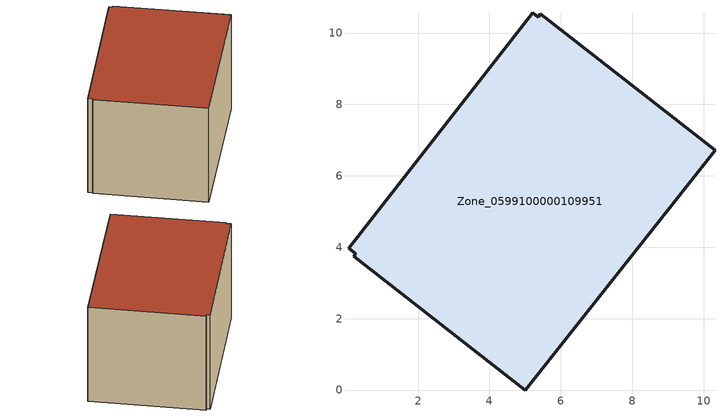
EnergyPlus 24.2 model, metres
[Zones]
Zone_0599100000109951
 floor ground (C_G): 5.21,10.56 5.36,10.45 5.43,10.54 10.32,6.71 5,0 0.2,3.75 0.25,3.81 0.05,3.97 z3.1
 wall outside (C_F): 5,0 10.32,6.71 5.43,10.54 5.36,10.45 5.21,10.56 0.05,3.97 0.25,3.81 0.2,3.75 5,0 z3.1:9.05
 roof outside (C_R): 5.43,10.54 5.36,10.45 5.21,10.56 0.05,3.97 0.25,3.81 0.2,3.75 5,0 10.32,6.71 z9.05
[BUILDING]
Pand.0599100000109951: North Axis=0; Terrain=City; Loads Convergence Tolerance Value=0.04; Temperature Convergence Tolerance Value=0.4; Solar Distribution=FullExterior; Maximum Number of Warmup Days=25; Minimum Number of Warmup Days=1
[Site:Location]
Rotterdam.The.Hague.AP_ZH_NLD Design_Conditions: Latitude=51.96; Longitude=4.45; Time Zone=1; Elevation=-4.5
[SITE:GROUNDTEMPERATURE:BUILDINGSURFACE]
18, 18, 18, 18, 18, 18, 18, 18, 18, 18, 18, 18
[MATERIAL] Thermal Absorptance=0.9; Solar Absorptance=0.7; Visible Absorptance=0.7
Name | Roughness | Thickness | Conductivity | Density | Specific Heat
G.TC.1946-1964 | MediumSmooth | 0.15 | 1 | 540 | 1210
F.TC.1946-1964 | Rough | 0.3 | 0.857143 | 1920 | 840
R.TC.1946-1964 | MediumRough | 0.2 | 0.235294 | 1500 | 1000
[CONSTRUCTION]
C_G: G.TC.1946-1964
C_F: F.TC.1946-1964
C_R: R.TC.1946-1964
[ZONE]
Zone_0599100000109951: Type=1; Multiplier=1; Ceiling Height=Autocalculate; Volume=Autocalculate; Floor Area=autocalculate; Part of Total Floor Area=Yes
[ZONEINFILTRATION:DESIGNFLOWRATE]
Infil_Zone_0599100000109951: Zone or ZoneList or Space or SpaceList=Zone_0599100000109951; Schedule=AlwaysOn; Design Flow Rate Calculation Method=Flow/Area; Flow Rate per Floor Area=0.003; Constant Term Coefficient=1; Temperature Term Coefficient=0; Velocity Term Coefficient=0; Velocity Squared Term Coefficient=0
[HVACTEMPLATE:ZONE:IDEALLOADSAIRSYSTEM]
Zone_0599100000109951: Maximum Heating Supply Air Temperature=50; Minimum Cooling Supply Air Temperature=13; Maximum Heating Supply Air Humidity Ratio=0.0156; Minimum Cooling Supply Air Humidity Ratio=0.0077; Heating Limit=NoLimit; Cooling Limit=NoLimit; Dehumidification Control Type=ConstantSensibleHeatRatio; Cooling Sensible Heat Ratio=0.7; Dehumidification Setpoint=60; Humidification Control Type=None; Humidification Setpoint=30; Outdoor Air Method=None; Outdoor Air Flow Rate per Person=0.00944; Outdoor Air Flow Rate per Zone Floor Area=0; Outdoor Air Flow Rate per Zone=0; Demand Controlled Ventilation Type=None; Outdoor Air Economizer Type=NoEconomizer; Heat Recovery Type=None; Sensible Heat Recovery Effectiveness=0.7; Latent Heat Recovery Effectiveness=0.65
[ZONECONTROL:THERMOSTAT]
ThermostatControl_Zone_0599100000109951: Zone or ZoneList=Zone_0599100000109951; Control Type Schedule=DualSetpointControlType; Control 1=Thermostat_Zone_0599100000109951; Temperature Difference Between Cutout And Setpoint=0
[THERMOSTATSETPOINT:DUALSETPOINT]
Thermostat_Zone_0599100000109951: Heating Setpoint Temperature Schedule=HeatingSetpoint_Zone_0599100000109951; Cooling Setpoint Temperature Schedule=CoolingSetpoint_Zone_0599100000109951
[SCHEDULE:COMPACT]
HeatingSetpoint_Zone_0599100000109951: Through: 12/31, For: AllDays, Until: 24:00, 21
CoolingSetpoint_Zone_0599100000109951: Through: 12/31, For: AllDays, Until: 24:00, 24
DualSetpointControlType: Through: 12/31, For: AllDays, Until: 24:00, 4
AlwaysOn: Through: 12/31, For: AllDays, Until: 24:00, 1
